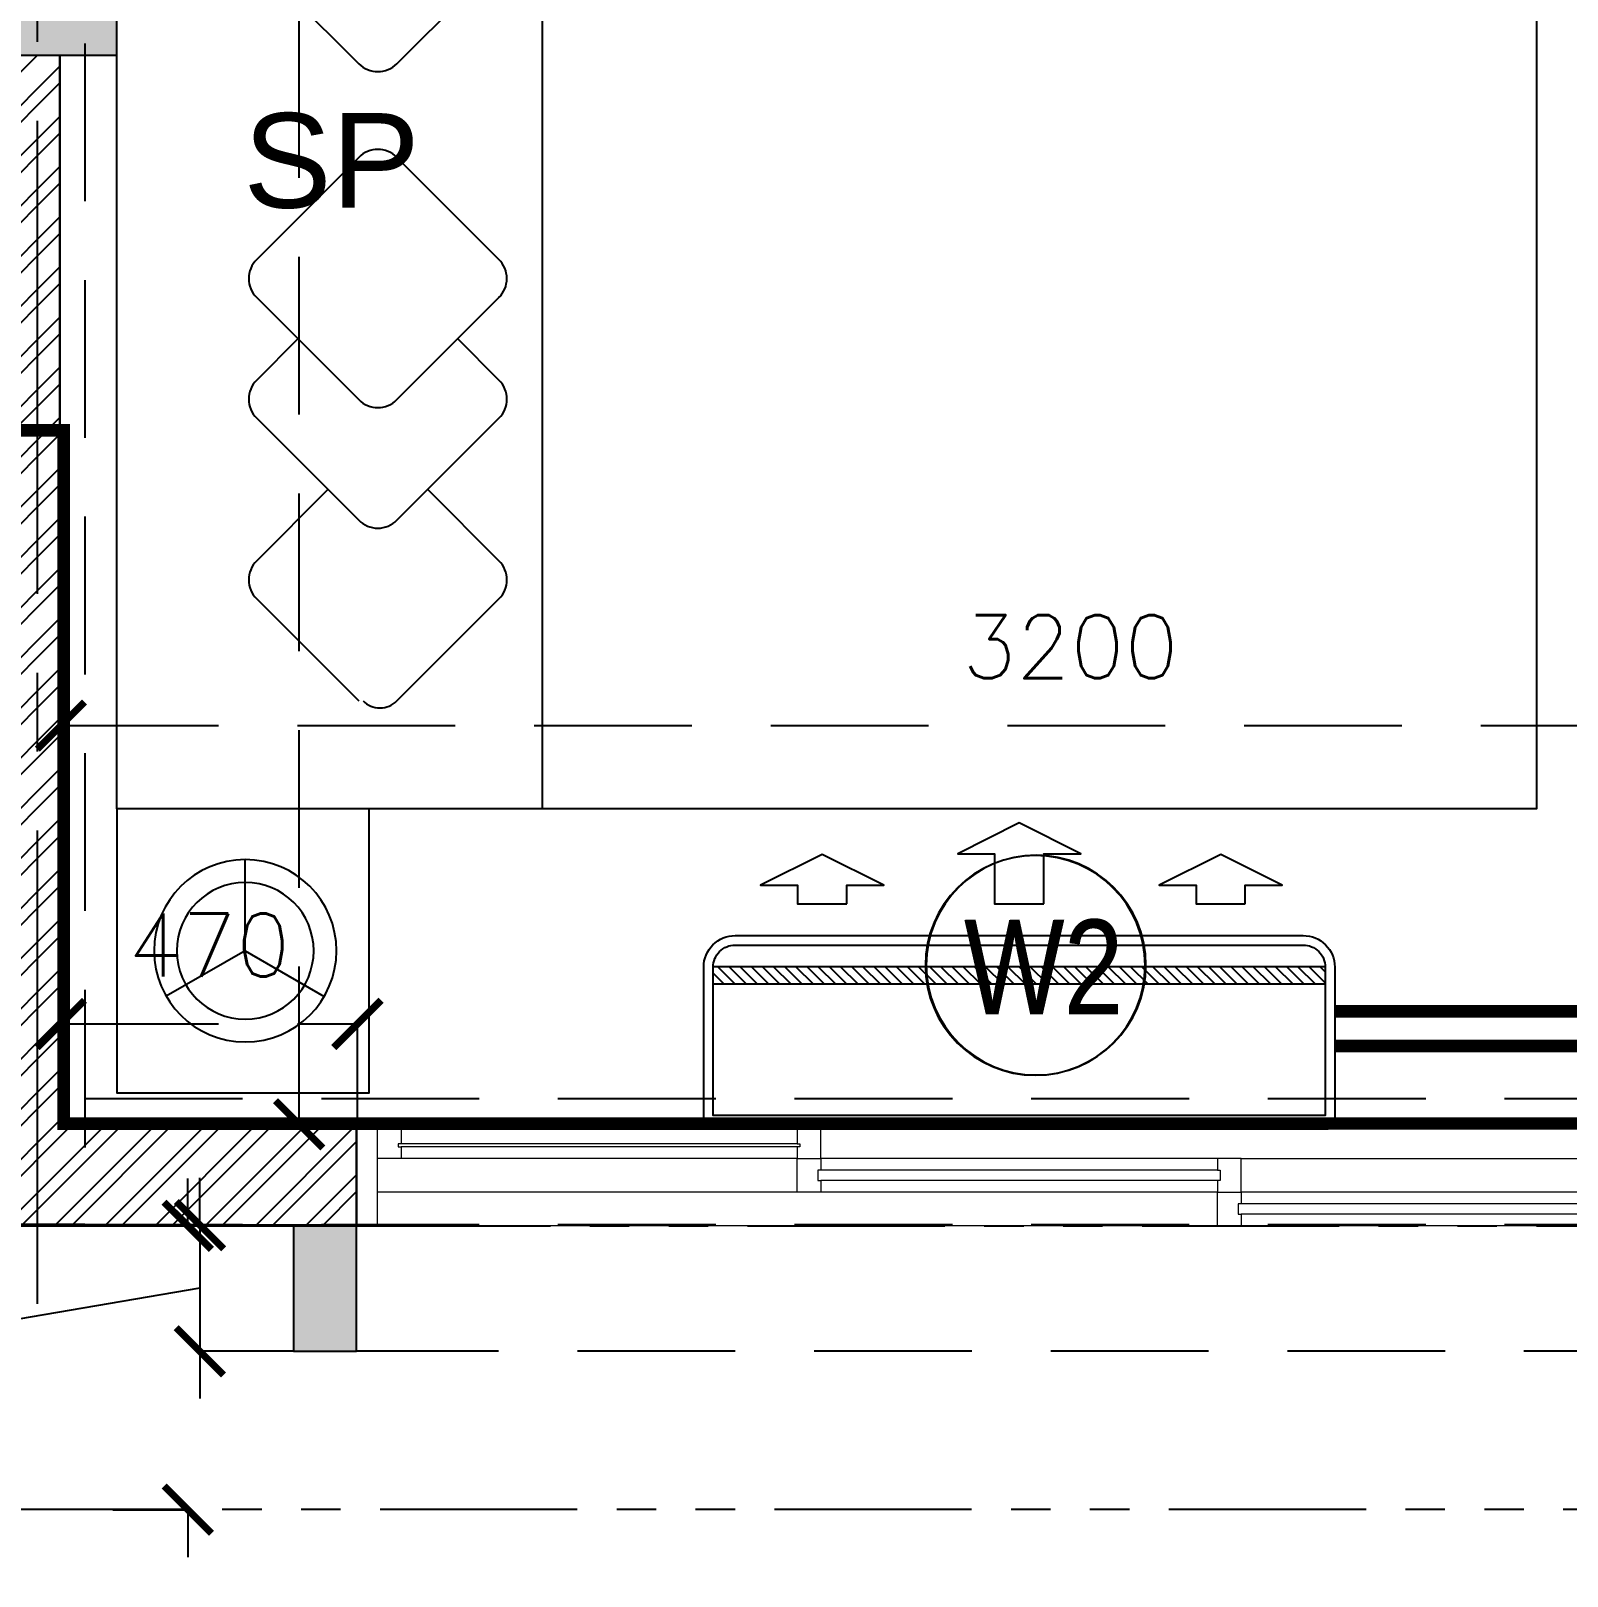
# Model space of a CAD drawing. Header units: millimetres. Extents: x 1135099 to 1230264, y -5736945 to -5695799.
# Drawn here: x 1199245 to 1201679, y -5729240 to -5726791 of the extents above; entities that cross this region are included whole.
import ezdxf
from ezdxf.enums import TextEntityAlignment as Align

# ---------------------------------------------------------------- set-up
doc = ezdxf.new("R2010")
doc.units = ezdxf.units.MM
doc.header["$LTSCALE"] = 1000
doc.header["$MEASUREMENT"] = 0
for name, pattern in [('$0$AUDIT_D_120904163729-0', [0]), ('$0$PHANTOM2', [1.25, 0.625, -0.125, 0.125, -0.125, 0.125, -0.125]), ('$2$AUDIT_D_120904163729-0', [0]), ('$5$HIDDEN', [0.375, 0.25, -0.125]), ('2BHK-A - FRONT$0$DASHED', [0.75, 0.5, -0.25]), ('2BHK-A - FRONT$0$PHANTOM2', [1.25, 0.625, -0.125, 0.125, -0.125, 0.125, -0.125]), ('2BHK-A - FRONT$1$AUDIT_D_120904163729-0', [0]), ('AUDIT_D_120904163729-0', [0]), ('T8(T9 IS SIMILAR) - DIMENSION & TEXTING$0$HIDDEN', [0.375, 0.25, -0.125]), ('T8(T9 IS SIMILAR) - DIMENSION & TEXTING$1$AUDIT_D_120904163729-0', [0]), ('T8(T9 IS SIMILAR) - TYPICAL FLOOR ELEVATION$1$AUDIT_D_120904163729-0', [0]), ('T8(T9 IS SIMILAR) - TYPICAL FLOOR ELEVATION$1$HIDDEN', [0.375, 0.25, -0.125]), ('T8(T9 IS SIMILAR)$0$$0$HIDDEN', [0.375, 0.25, -0.125]), ('T8_REFUGE COLUMNS$0$CENTER2', [1.125, 0.75, -0.125, 0.125, -0.125])]:
    doc.linetypes.add(name, pattern=pattern)
doc.layers.get('0').update_dxf_attribs({"linetype": 'AUDIT_D_120904163729-0'})
for name, color, linetype in [('$0$A-WALL-FEATURES', 6, '$0$AUDIT_D_120904163729-0'), ('$1$A-DIM', 1, '$2$AUDIT_D_120904163729-0'), ('2BHK-A - FRONT$0$2BHK-A - FRONT$0$a-furniture', 8, 'Continuous'), ('2BHK-A - FRONT$0$A-INDOOR UNIT', 30, 'Continuous'), ('2BHK-A - FRONT$0$a-window-no', 125, 'Continuous'), ('2BHK-A - FRONT$1$A-HATCH -160', 251, '2BHK-A - FRONT$1$AUDIT_D_120904163729-0'), ('T8(T9 IS SIMILAR) - DIMENSION & TEXTING$0$A-DIMENSIONS', 2, 'T8(T9 IS SIMILAR) - DIMENSION & TEXTING$0$HIDDEN'), ('T8(T9 IS SIMILAR) - DIMENSION & TEXTING$0$A-FIRE FIGHTING', 7, 'T8(T9 IS SIMILAR) - DIMENSION & TEXTING$1$AUDIT_D_120904163729-0'), ('T8(T9 IS SIMILAR) - DIMENSION & TEXTING$1$a-window-no', 125, 'Continuous'), ('T8(T9 IS SIMILAR) - TYPICAL FLOOR ELEVATION$1$A-DIM', 1, 'T8(T9 IS SIMILAR) - TYPICAL FLOOR ELEVATION$1$AUDIT_D_120904163729-0'), ('T8(T9 IS SIMILAR) - TYPICAL FLOOR ELEVATION$1$A-WALL HATCH', 252, 'T8(T9 IS SIMILAR) - TYPICAL FLOOR ELEVATION$1$AUDIT_D_120904163729-0'), ('T8(T9 IS SIMILAR) - TYPICAL FLOOR ELEVATION$1$A-WALL-FEATURES', 6, 'T8(T9 IS SIMILAR) - TYPICAL FLOOR ELEVATION$1$AUDIT_D_120904163729-0'), ('T8(T9 IS SIMILAR)$0$S-BEAM', 20, 'T8(T9 IS SIMILAR)$0$$0$HIDDEN'), ('T8_REFUGE COLUMNS$0$A-CENTERLINE', 193, 'T8_REFUGE COLUMNS$0$CENTER2'), ('T8_REFUGE COLUMNS$1$A-RCC COLS', 3, 'Continuous'), ('T8_TYPICAL COLUMNS$0$A-RCC COLS', 3, 'Continuous')]:
    doc.layers.add(name, color=color, linetype=linetype)
for name, color, linetype, lineweight in [('2BHK-A - FRONT$0$A-AC DRAIN PIPE', 94, 'Continuous', 18), ('2BHK-A - FRONT$0$A-AC PIPE', 151, 'Continuous', 20), ('2BHK-A - FRONT$1$A-WALL- 160', 6, 'Continuous', 30), ('2BHK-A - FRONT$1$Window', 4, 'Continuous', 20), ('T8(T9 IS SIMILAR) - DIMENSION & TEXTING$0$U-IPD-WS-TEXT', 7, 'Continuous', 0), ('T8(T9 IS SIMILAR)$0$D&W', 8, 'Continuous', 25)]:
    doc.layers.add(name, color=color, linetype=linetype, lineweight=lineweight)
doc.layers.add('A-RERA CARPET AREA', color=30, linetype='Continuous', plot=False)
doc.layers.add('T8_REFUGE COLUMNS$1$COL-HATCH', color=7, linetype='Continuous', lineweight=25, true_color=0xa3a3a3)
doc.styles.add('$6$Romans 1', font='romans.shx', dxfattribs={"height": 100})
doc.styles.add('2BHK-A - FRONT$0$LODHA STANDERD', font='sanss___.ttf')
doc.styles.add('T8(T9 IS SIMILAR) - DIMENSION & TEXTING$0$arial', font='sanss___.ttf')
doc.styles.add('T8(T9 IS SIMILAR) - DIMENSION & TEXTING$0$Romans 1', font='romans.shx', dxfattribs={"height": 100})
doc.styles.add('T8(T9 IS SIMILAR) - DIMENSION & TEXTING$1$LODHA STANDERD', font='sanss___.ttf')
doc.styles.add('T8(T9 IS SIMILAR) - TYPICAL FLOOR ELEVATION$1$Romans 1', font='romans.shx', dxfattribs={"height": 100})
doc.dimstyles.new('$2$ALPINE S', dxfattribs={"dimscale": 0, "dimtxt": 100, "dimasz": 75, "dimexe": 0, "dimexo": 0, "dimgap": 75, "dimtad": 1, "dimdec": 0, "dimzin": 0, "dimdsep": 46, "dimtxsty": '$6$Romans 1', "dimblk": '$6$_ArchTick', "dimcen": 0.09, "dimclrd": 256, "dimclre": 256, "dimclrt": 7, "dimadec": 0, "dimazin": 0, "dimtfac": 1, "dimtdec": 0, "dimtofl": 0, "dimtmove": 1, "dimatfit": 0, "dimldrblk": '$2$_Open90', "dimfxl": 1, "dimtolj": 1, "dimtzin": 0, "dimarcsym": 0})
doc.dimstyles.new('T8(T9 IS SIMILAR) - DIMENSION & TEXTING$0$ALPINE S', dxfattribs={"dimscale": 0, "dimtxt": 100, "dimasz": 75, "dimexe": 0, "dimexo": 0, "dimgap": 75, "dimtad": 1, "dimdec": 0, "dimzin": 0, "dimdsep": 46, "dimtxsty": 'T8(T9 IS SIMILAR) - DIMENSION & TEXTING$0$Romans 1', "dimblk": 'T8(T9 IS SIMILAR) - DIMENSION & TEXTING$0$_ArchTick', "dimcen": 0.09, "dimclrd": 256, "dimclre": 256, "dimclrt": 7, "dimadec": 0, "dimazin": 0, "dimtfac": 1, "dimtdec": 0, "dimtofl": 0, "dimtmove": 1, "dimatfit": 0, "dimldrblk": 'T8(T9 IS SIMILAR) - DIMENSION & TEXTING$0$_Open90', "dimfxl": 1, "dimtolj": 1, "dimtzin": 0, "dimarcsym": 0})
doc.dimstyles.new('T8(T9 IS SIMILAR) - TYPICAL FLOOR ELEVATION$1$ALPINE S', dxfattribs={"dimscale": 0, "dimtxt": 100, "dimasz": 75, "dimexe": 0, "dimexo": 0, "dimgap": 75, "dimtad": 1, "dimdec": 0, "dimzin": 0, "dimdsep": 46, "dimtxsty": 'T8(T9 IS SIMILAR) - TYPICAL FLOOR ELEVATION$1$Romans 1', "dimblk": 'T8(T9 IS SIMILAR) - TYPICAL FLOOR ELEVATION$1$_ArchTick', "dimcen": 0.09, "dimclrd": 256, "dimclre": 256, "dimclrt": 7, "dimadec": 0, "dimazin": 0, "dimtfac": 1, "dimtdec": 0, "dimtofl": 0, "dimtmove": 1, "dimatfit": 0, "dimldrblk": 'T8(T9 IS SIMILAR) - TYPICAL FLOOR ELEVATION$1$_Open90', "dimfxl": 1, "dimtolj": 1, "dimtzin": 0, "dimarcsym": 0})

# ---------------------------------------------------------------- blocks, each defined once
blk = doc.blocks.new('T8(T9 IS SIMILAR) - DIMENSION & TEXTING$1$WINDOW TAG')
at = {"layer": 'T8(T9 IS SIMILAR) - DIMENSION & TEXTING$1$a-window-no'}
blk.add_circle((0, 0), 174.1, dxfattribs=at)
at = {"layer": 'T8(T9 IS SIMILAR) - DIMENSION & TEXTING$1$a-window-no', "style": 'T8(T9 IS SIMILAR) - DIMENSION & TEXTING$1$LODHA STANDERD'}
blk.add_attdef('WINDOW', text='', height=150, dxfattribs=at).set_placement((11.3, 2.8), align=Align.MIDDLE_CENTER)
blk = doc.blocks.new('T8(T9 IS SIMILAR) - DIMENSION & TEXTING$0$_ArchTick')
at = {"color": 0, "linetype": 'ByBlock', "const_width": 0.15}
blk.add_lwpolyline([(-0.5, -0.5), (0.5, 0.5)], dxfattribs=at)
blk = doc.blocks.new('*D614')
at = {"layer": 'T8(T9 IS SIMILAR) - DIMENSION & TEXTING$0$A-DIMENSIONS', "linetype": 'T8(T9 IS SIMILAR) - DIMENSION & TEXTING$0$HIDDEN', "lineweight": -2, "transparency": 16777216}
for p, q in [((1199292.6, -5728524), (1199292.6, -5728364.8)), ((1199762.6, -5728524), (1199762.6, -5728364.8))]:
    blk.add_line(p, q, dxfattribs=at)
at = {"layer": 'T8(T9 IS SIMILAR) - DIMENSION & TEXTING$0$A-DIMENSIONS', "lineweight": -2, "transparency": 16777216}
blk.add_line((1199292.6, -5728364.8), (1199762.6, -5728364.8), dxfattribs=at)
at = {"layer": 'T8(T9 IS SIMILAR) - DIMENSION & TEXTING$0$A-DIMENSIONS', "linetype": 'ByBlock', "lineweight": -2, "transparency": 16777216, "xscale": 75, "yscale": 75, "zscale": 75, "rotation": 180}
blk.add_blockref('T8(T9 IS SIMILAR) - DIMENSION & TEXTING$0$_ArchTick', (1199292.6, -5728364.8), dxfattribs=at)
at = {"layer": 'T8(T9 IS SIMILAR) - DIMENSION & TEXTING$0$A-DIMENSIONS', "linetype": 'ByBlock', "lineweight": -2, "transparency": 16777216, "xscale": 75, "yscale": 75, "zscale": 75}
blk.add_blockref('T8(T9 IS SIMILAR) - DIMENSION & TEXTING$0$_ArchTick', (1199762.6, -5728364.8), dxfattribs=at)
at = {"layer": 'T8(T9 IS SIMILAR) - DIMENSION & TEXTING$0$A-DIMENSIONS', "color": 7, "linetype": 'ByBlock', "transparency": 16777216, "insert": (1199527.6, -5728239.8), "char_height": 100, "attachment_point": 5, "style": 'T8(T9 IS SIMILAR) - DIMENSION & TEXTING$0$Romans 1'}
blk.add_mtext('\\A1;470', dxfattribs=at)
blk = doc.blocks.new('T8(T9 IS SIMILAR) - DIMENSION & TEXTING$0$_Open90')
at = {"color": 0, "linetype": 'ByBlock', "lineweight": -2}
for p, q in [((-0.5, 0.5), (0, 0)), ((0, 0), (-1, 0)), ((0, 0), (-0.5, -0.5))]:
    blk.add_line(p, q, dxfattribs=at)
blk = doc.blocks.new('*D616')
at = {"layer": 'T8(T9 IS SIMILAR) - DIMENSION & TEXTING$0$A-DIMENSIONS', "linetype": 'T8(T9 IS SIMILAR) - DIMENSION & TEXTING$0$HIDDEN', "lineweight": -2, "transparency": 16777216}
for p, q in [((1199527.6, -5724574), (1199670.4, -5724574)), ((1199527.6, -5728524), (1199670.4, -5728524))]:
    blk.add_line(p, q, dxfattribs=at)
at = {"layer": 'T8(T9 IS SIMILAR) - DIMENSION & TEXTING$0$A-DIMENSIONS', "lineweight": -2, "transparency": 16777216}
blk.add_line((1199670.4, -5728524), (1199670.4, -5724574), dxfattribs=at)
at = {"layer": 'T8(T9 IS SIMILAR) - DIMENSION & TEXTING$0$A-DIMENSIONS', "linetype": 'ByBlock', "lineweight": -2, "transparency": 16777216, "xscale": 75, "yscale": 75, "zscale": 75}
for p, rotation in [((1199670.4, -5724574), 90), ((1199670.4, -5728524), 270)]:
    blk.add_blockref('T8(T9 IS SIMILAR) - DIMENSION & TEXTING$0$_ArchTick', p, dxfattribs=dict(at, rotation=rotation))
at = {"layer": 'T8(T9 IS SIMILAR) - DIMENSION & TEXTING$0$A-DIMENSIONS', "color": 7, "linetype": 'ByBlock', "transparency": 16777216, "insert": (1199545.4, -5726549), "char_height": 100, "attachment_point": 5, "rotation": 90, "style": 'T8(T9 IS SIMILAR) - DIMENSION & TEXTING$0$Romans 1'}
blk.add_mtext('\\A1;3950', dxfattribs=at)
blk = doc.blocks.new('*D617')
at = {"layer": 'T8(T9 IS SIMILAR) - DIMENSION & TEXTING$0$A-DIMENSIONS', "linetype": 'T8(T9 IS SIMILAR) - DIMENSION & TEXTING$0$HIDDEN', "lineweight": -2, "transparency": 16777216}
for p, q in [((1199292.6, -5727664.5), (1199292.6, -5727891.9)), ((1202492.3, -5727664.5), (1202492.3, -5727891.9))]:
    blk.add_line(p, q, dxfattribs=at)
at = {"layer": 'T8(T9 IS SIMILAR) - DIMENSION & TEXTING$0$A-DIMENSIONS', "lineweight": -2, "transparency": 16777216}
blk.add_line((1199292.6, -5727891.9), (1202492.3, -5727891.9), dxfattribs=at)
at = {"layer": 'T8(T9 IS SIMILAR) - DIMENSION & TEXTING$0$A-DIMENSIONS', "linetype": 'ByBlock', "lineweight": -2, "transparency": 16777216, "xscale": 75, "yscale": 75, "zscale": 75, "rotation": 180}
blk.add_blockref('T8(T9 IS SIMILAR) - DIMENSION & TEXTING$0$_ArchTick', (1199292.6, -5727891.9), dxfattribs=at)
at = {"layer": 'T8(T9 IS SIMILAR) - DIMENSION & TEXTING$0$A-DIMENSIONS', "linetype": 'ByBlock', "lineweight": -2, "transparency": 16777216, "xscale": 75, "yscale": 75, "zscale": 75}
blk.add_blockref('T8(T9 IS SIMILAR) - DIMENSION & TEXTING$0$_ArchTick', (1202492.3, -5727891.9), dxfattribs=at)
at = {"layer": 'T8(T9 IS SIMILAR) - DIMENSION & TEXTING$0$A-DIMENSIONS', "color": 7, "linetype": 'ByBlock', "transparency": 16777216, "insert": (1200892.4, -5727766.9), "char_height": 100, "attachment_point": 5, "style": 'T8(T9 IS SIMILAR) - DIMENSION & TEXTING$0$Romans 1'}
blk.add_mtext('\\A1;3200', dxfattribs=at)
blk = doc.blocks.new('T8(T9 IS SIMILAR) - DIMENSION & TEXTING$0$A$C7A147FD6')
at = {"layer": 'T8(T9 IS SIMILAR) - DIMENSION & TEXTING$0$U-IPD-WS-TEXT', "insert": (-7870.4, -11547.2, -1.3), "char_height": 150, "attachment_point": 1, "rotation": 359.9999, "style": 'T8(T9 IS SIMILAR) - DIMENSION & TEXTING$0$arial'}
blk.add_mtext_dynamic_manual_height_columns('SP', width=0.382, gutter_width=0.75, heights=[0], dxfattribs=at)
blk = doc.blocks.new('T8_REFUGE COLUMNS')
at = {"layer": 'T8_REFUGE COLUMNS$1$COL-HATCH', "linetype": 'ByBlock'}
h = blk.add_hatch(color=256, dxfattribs=at)
h.dxf.hatch_style = 1
h.paths.add_polyline_path([(1199382.1, -5726829.9), (1199132.1, -5726829.9), (1199132.1, -5724474.9), (1199382.1, -5724474.9)])
at = {"layer": 'T8_REFUGE COLUMNS$0$A-CENTERLINE'}
blk.add_line((1199257.1, -5728808.5), (1199257.1, -5698299.6), dxfattribs=at)
at = {"layer": 'T8_REFUGE COLUMNS$1$A-RCC COLS', "linetype": 'ByBlock'}
blk.add_lwpolyline([(1199382.1, -5726829.9), (1199132.1, -5726829.9), (1199132.1, -5724474.9), (1199382.1, -5724474.9)], close=True, dxfattribs=at)
blk = doc.blocks.new('T8_TYPICAL COLUMNS')
at = {"layer": 'T8_TYPICAL COLUMNS$0$A-RCC COLS', "linetype": 'ByBlock'}
blk.add_blockref('T8_REFUGE COLUMNS', (0, 0), dxfattribs=at)
blk = doc.blocks.new('2BHK-A - FRONT$0$2100')
at = {"layer": '2BHK-A - FRONT$1$Window', "color": 1, "lineweight": 13}
for p, q in [((1150876.5, -5693344.1), (1148842.5, -5693344.1)), ((1149507.5, -5693344.1), (1148880, -5693344.1)), ((1149507.5, -5693397.4), (1148880, -5693397.4)), ((1150173.7, -5693397.4), (1149545, -5693397.4)), ((1150211.2, -5693397.4), (1150876.5, -5693397.4)), ((1149507.5, -5693450.8), (1148842.5, -5693450.8)), ((1150173.7, -5693450.8), (1149545, -5693450.8)), ((1150839, -5693450.8), (1150211.2, -5693450.8)), ((1150173.7, -5693504.1), (1148842.5, -5693504.1)), ((1150839, -5693504.1), (1150211.2, -5693504.1))]:
    blk.add_line(p, q, dxfattribs=at)
at = {"layer": '2BHK-A - FRONT$1$Window', "color": 5, "lineweight": 13}
for p, q in [((1149507.5, -5693374.4), (1148880, -5693374.4)), ((1149507.5, -5693378.9), (1148880, -5693378.9)), ((1150173.7, -5693416), (1149545, -5693416)), ((1150173.7, -5693432.2), (1149545, -5693432.2)), ((1150839, -5693469.3), (1150211.2, -5693469.3)), ((1150839, -5693485.5), (1150211.2, -5693485.5))]:
    blk.add_line(p, q, dxfattribs=at)
at = {"layer": '2BHK-A - FRONT$1$Window', "color": 4, "lineweight": 13}
for points in [[(1148842.5, -5693344.1), (1148809.5, -5693344.1), (1148809.5, -5693504.1), (1148842.5, -5693504.1)], [(1148880, -5693378.9), (1148880, -5693397.4), (1148842.5, -5693397.4), (1148842.5, -5693344.1), (1148880, -5693344.1), (1148880, -5693374.4), (1148875.5, -5693374.4), (1148875.5, -5693378.9)], [(1149507.5, -5693378.9), (1149507.5, -5693397.4), (1149545, -5693397.4), (1149545, -5693344.1), (1149507.5, -5693344.1), (1149507.5, -5693374.4), (1149512, -5693374.4), (1149512, -5693378.9)], [(1150909.5, -5693344.1), (1150876.5, -5693344.1), (1150876.5, -5693504.1), (1150909.5, -5693504.1)], [(1149545, -5693432.2), (1149545, -5693450.8), (1149507.5, -5693450.8), (1149507.5, -5693397.4), (1149545, -5693397.4), (1149545, -5693416), (1149540.5, -5693416), (1149540.5, -5693432.2)], [(1150173.7, -5693432.2), (1150173.7, -5693450.8), (1150211.2, -5693450.8), (1150211.2, -5693397.4), (1150173.7, -5693397.4), (1150173.7, -5693416), (1150178.2, -5693416), (1150178.2, -5693432.2)], [(1150211.2, -5693485.5), (1150211.2, -5693504.1), (1150173.7, -5693504.1), (1150173.7, -5693450.8), (1150211.2, -5693450.8), (1150211.2, -5693469.3), (1150206.7, -5693469.3), (1150206.7, -5693485.5)], [(1150839, -5693485.5), (1150839, -5693504.1), (1150876.5, -5693504.1), (1150876.5, -5693450.8), (1150839, -5693450.8), (1150839, -5693469.3), (1150843.5, -5693469.3), (1150843.5, -5693485.5)]]:
    blk.add_lwpolyline(points, close=True, dxfattribs=at)
blk = doc.blocks.new('2BHK-A - FRONT$0$WINDOW TAG')
at = {"layer": '2BHK-A - FRONT$0$a-window-no'}
blk.add_circle((0, 0), 174.1, dxfattribs=at)
at = {"layer": '2BHK-A - FRONT$0$a-window-no', "style": '2BHK-A - FRONT$0$LODHA STANDERD'}
blk.add_attdef('WINDOW', text='', height=150, dxfattribs=at).set_placement((11.3, 2.8), align=Align.MIDDLE_CENTER)
blk = doc.blocks.new('2BHK-A - FRONT$0$1.5tr')
at = {"layer": '2BHK-A - FRONT$0$A-INDOOR UNIT'}
h = blk.add_hatch(dxfattribs=at)
h.set_pattern_fill('ANSI31', color=3, scale=100, style=0)
h.paths.add_polyline_path([(222.8, 485), (251, 485), (251, -485), (222.8, -485)])
for points in [[(300, 450), (300, -450, -0.414214), (250, -500), (0, -500), (0, 500), (250, 500, -0.414214)], [(285, 450), (285, -450, -0.414214), (250, -485), (15, -485), (15, 485), (250, 485, -0.414214)]]:
    blk.add_lwpolyline(points, format="xyb", close=True, dxfattribs=at)
at = {"layer": '2BHK-A - FRONT$0$A-INDOOR UNIT', "color": 3}
blk.add_lwpolyline([(222.8, 485), (251, 485), (251, -485), (222.8, -485)], close=True, dxfattribs=at)
at = {"layer": '2BHK-A - FRONT$0$A-INDOOR UNIT', "color": 0, "ltscale": 300}
for points in [[(350.5, 273.3), (379.7, 273.3), (379.7, 214.8), (428.5, 312.3), (379.7, 409.8), (379.7, 351.3), (350.5, 351.3)], [(350.5, -39), (429.7, -39), (429.7, -97.5), (478.5, 0), (429.7, 97.5), (429.7, 39), (350.5, 39)], [(350.5, -358.3), (379.7, -358.3), (379.7, -416.8), (428.5, -319.3), (379.7, -221.8), (379.7, -280.3), (350.5, -280.3)]]:
    blk.add_lwpolyline(points, close=True, dxfattribs=at)
blk = doc.blocks.new('2BHK-A - FRONT$0$2BHK-A - FRONT$0$a bed')
at = {"color": 0, "linetype": 'ByBlock', "extrusion": (1.06338e-09, -0.000260045, 1)}
for q in [(78.6, 2497.2), (328.9, 2497.3), (203.8, 2280.5)]:
    blk.add_line((203.8, 2425), q, dxfattribs=at)
at = {"color": 0, "linetype": 'ByBlock'}
for p, q in [((675, 2200, 0), (675, 737.5, 0)), ((221.8, 1867.4, 0), (383.5, 2029, 0)), ((444.1, 2029, 0), (605.8, 1867.4, 0)), ((334.7, 1693.9, 0), (221.8, 1806.8, 0)), ((605.8, 1806.8, 0), (492.9, 1693.9, 0)), ((221.8, 1581, 0), (383.5, 1742.6, 0)), ((444.1, 1742.6, 0), (605.8, 1581, 0)), ((221.8, 1389.8, 0), (383.5, 1551.4, 0)), ((444.1, 1551.4, 0), (605.8, 1389.8, 0)), ((287.1, 1455.1, 0), (221.8, 1520.4, 0)), ((605.8, 1520.4, 0), (540.5, 1455.1, 0)), ((383.5, 1167.5, 0), (221.8, 1329.2, 0)), ((605.8, 1329.2, 0), (444.1, 1167.5, 0)), ((221.8, 857.3, 0), (383.5, 1019, 0)), ((444.1, 1019, 0), (605.8, 857.3, 0))]:
    blk.add_line(p, q, dxfattribs=at)
blk.add_lwpolyline([(0, 2200), (0, 2650), (400, 2650), (400, 2200)], close=True, dxfattribs=at)
blk.add_lwpolyline([(0, 400), (2250, 400), (2250, 2200), (0, 2200), (0, 400)], dxfattribs=at)
at = {"color": 0, "linetype": 'ByBlock', "extrusion": (1.06338e-09, -0.000260045, 1)}
for radius in [144.5, 108.4]:
    blk.add_circle((203.8, 2425, -0.6), radius, dxfattribs=at)
at = {"color": 0, "linetype": 'ByBlock', "extrusion": (7.42612e-06, -2.34658e-07, -1)}
for centre, major_axis, start_param, end_param in [((417.2, 2002.1, 0), (-26.9, 26.9, 0), 6.283185, 7.853982), ((252.2, 1837.1, 0.7), (-30.3, 30.3, 0), 4.712389, 6.283185), ((575.4, 1837.1, 0.7), (30.3, 30.3, 0), 0, 1.570796), ((413.8, 1712.3, 0.7), (-30.3, 30.3, 0), 6.283185, 7.853982), ((252.2, 1550.7, 0.7), (30.3, 30.3, 0), 3.141593, 4.712389), ((575.4, 1550.7, 0.7), (30.3, 30.3, 0), 0, 1.570796), ((413.8, 1521.1, 0.7), (30.3, 30.3, 0), 4.712389, 6.283185), ((252.2, 1359.5, 0.7), (-30.3, 30.3, 0), 4.712389, 6.283185), ((575.4, 1359.5, 0.7), (-30.3, 30.3, 0), 1.570796, 3.141593), ((413.8, 1197.8, 0.7), (-30.3, 30.3, 0), 3.141593, 4.712389), ((413.8, 988.7, 0.7), (30.3, 30.3, 0), 4.712389, 6.283185)]:
    blk.add_ellipse(centre, major_axis=major_axis, ratio=1, start_param=start_param, end_param=end_param, dxfattribs=at)
blk = doc.blocks.new('2BHK-A - FRONT')
at = {"layer": '2BHK-A - FRONT$1$A-HATCH -160', "linetype": 'ByBlock'}
h = blk.add_hatch(dxfattribs=at)
h.set_pattern_fill('ANSI32', color=256, scale=150)
h.set_pattern_definition([(45, (0, -0.55), (-39.77475644, 39.77475644), []), (45, (26.517, -0.55), (-39.77475644, 39.77475644), [])])
h.paths.add_polyline_path([(1145269.9, -5728524.2), (1145269.9, -5728684.2), (1144639.8, -5728684.2), (1144639.8, -5726829.5), (1144799.8, -5726829.5), (1144799.8, -5728524.2)])
h.paths.add_polyline_path([(1148934.5, -5727449.8), (1148934.5, -5727609.8), (1147999.5, -5727609.8), (1147999.5, -5727009.5), (1148159.5, -5727009.5), (1148159.5, -5727449.8)])
h.paths.add_polyline_path([(1147999.5, -5728684.2), (1147999.5, -5728524.2), (1147369.9, -5728524.2), (1147369.9, -5728684.2)])
edge = h.paths.add_edge_path()
edge.add_line((1151334.5, -5727449.8), (1151779.5, -5727449.8))
edge.add_line((1151779.5, -5727449.8), (1151779.5, -5727609.8))
edge.add_line((1151704.5, -5727609.8), (1151334.5, -5727609.8))
edge.add_line((1151334.5, -5727609.8), (1151334.5, -5727449.8))
h.paths.add_polyline_path([(1146264.5, -5719573.8), (1146424.5, -5719573.8), (1146424.5, -5719224.6), (1146264.5, -5719224.6)])
h.paths.add_polyline_path([(1145549.4, -5721834.4), (1145788.9, -5721834.4), (1145790, -5721674.6), (1145549.4, -5721674.6)])
h.paths.add_polyline_path([(1145949.5, -5721924.2), (1145949.5, -5722524.6), (1145789.5, -5722524.6), (1145789.5, -5721924.2)])
h.paths.add_polyline_path([(1144599.5, -5721924.6), (1144759.5, -5721924.6), (1144762, -5722524.6), (1144602, -5722524.6)])
h.paths.add_polyline_path([(1144599.5, -5723474.6), (1144599.5, -5723174.6), (1144759.5, -5723174.6), (1144759.5, -5723314.6), (1145789.5, -5723314.6), (1145789.5, -5723174.6), (1145949.5, -5723174.6), (1145949.5, -5723474.2)])
at = {"layer": '2BHK-A - FRONT$0$A-AC DRAIN PIPE', "linetype": '2BHK-A - FRONT$0$PHANTOM2', "ltscale": 0.1, "const_width": 20}
blk.add_lwpolyline([(1146819.9, -5728399.6), (1148240.6, -5728399.6), (1148240.6, -5727673.4), (1148367.4, -5727673.4), (1148367.4, -5727682.9)], dxfattribs=at)
at = {"layer": '2BHK-A - FRONT$0$A-AC PIPE', "linetype": '2BHK-A - FRONT$0$DASHED', "ltscale": 0.1, "const_width": 20}
blk.add_lwpolyline([(1146819.9, -5728344.7), (1148213.9, -5728344.7)], dxfattribs=at)
at = {"layer": '2BHK-A - FRONT$1$A-WALL- 160', "linetype": 'ByBlock'}
for p, q in [((1144799.5, -5728524.6), (1144799.5, -5726829.5)), ((1144799.5, -5728524.6), (1145269.9, -5728524.6)), ((1145269.9, -5728524.6), (1145269.9, -5728684.6)), ((1144639.5, -5728684.6), (1145269.9, -5728684.6))]:
    blk.add_line(p, q, dxfattribs=at)
at = {"layer": '2BHK-A - FRONT$0$2BHK-A - FRONT$0$a-furniture', "extrusion": (-4.84058e-05, 0.000523293, -1), "zscale": -1, "rotation": 179.9999999999999}
blk.add_blockref('2BHK-A - FRONT$0$2BHK-A - FRONT$0$a bed', (-1144889.7, -5725822.9, -3052.9), dxfattribs=at)
at = {"layer": '2BHK-A - FRONT$0$A-INDOOR UNIT', "rotation": 90}
blk.add_blockref('2BHK-A - FRONT$0$1.5tr', (1146319.9, -5728524.6), dxfattribs=at)
at = {"layer": '2BHK-A - FRONT$0$a-window-no'}
ref = blk.add_blockref('2BHK-A - FRONT$0$WINDOW TAG', (1146345.3, -5728271.9), dxfattribs=dict(at, xscale=-1, rotation=180))
ref.add_attrib('WINDOW', 'W2', dxfattribs={"height": 150, "style": '2BHK-A - FRONT$0$LODHA STANDERD', "width": 0.8}).set_placement((1146358, -5728274.7), align=Align.MIDDLE_CENTER)
at = {"layer": '2BHK-A - FRONT$1$A-WALL- 160', "linetype": 'ByBlock'}
blk.add_blockref('2BHK-A - FRONT$0$2100', (-3539.6, -35180.5), dxfattribs=at)
blk = doc.blocks.new('T8(T9 IS SIMILAR) - TYPICAL FLOOR ELEVATION$1$_ArchTick')
at = {"color": 0, "linetype": 'ByBlock', "const_width": 0.15}
blk.add_lwpolyline([(-0.5, -0.5), (0.5, 0.5)], dxfattribs=at)
blk = doc.blocks.new('*D825')
at = {"layer": 'T8(T9 IS SIMILAR) - TYPICAL FLOOR ELEVATION$1$A-DIM', "lineweight": -2, "transparency": 16777216}
for p, q in [((1199514.3, -5728684), (1199514.3, -5728609)), ((1199514.3, -5728684), (1199514.3, -5728884)), ((1199514.3, -5728784), (1199226.8, -5728833.1)), ((1199226.8, -5728833.1), (1199226.8, -5729240.3)), ((1199514.3, -5728884), (1199514.3, -5728959))]:
    blk.add_line(p, q, dxfattribs=at)
at = {"layer": 'T8(T9 IS SIMILAR) - TYPICAL FLOOR ELEVATION$1$A-DIM', "linetype": 'T8(T9 IS SIMILAR) - TYPICAL FLOOR ELEVATION$1$HIDDEN', "lineweight": -2, "transparency": 16777216}
for p, q in [((1199662.5, -5728684), (1199514.3, -5728684)), ((1199662.5, -5728884), (1199514.3, -5728884))]:
    blk.add_line(p, q, dxfattribs=at)
at = {"layer": 'T8(T9 IS SIMILAR) - TYPICAL FLOOR ELEVATION$1$A-DIM', "linetype": 'ByBlock', "lineweight": -2, "transparency": 16777216, "xscale": 75, "yscale": 75, "zscale": 75}
for p, rotation in [((1199514.3, -5728684), 270), ((1199514.3, -5728884), 90)]:
    blk.add_blockref('T8(T9 IS SIMILAR) - TYPICAL FLOOR ELEVATION$1$_ArchTick', p, dxfattribs=dict(at, rotation=rotation))
at = {"layer": 'T8(T9 IS SIMILAR) - TYPICAL FLOOR ELEVATION$1$A-DIM', "color": 7, "linetype": 'ByBlock', "transparency": 16777216, "insert": (1199101.8, -5729036.7), "char_height": 100, "attachment_point": 5, "rotation": 90, "style": 'T8(T9 IS SIMILAR) - TYPICAL FLOOR ELEVATION$1$Romans 1', "bg_fill": 3, "box_fill_scale": 1.25, "bg_fill_color": 256, "bg_fill_true_color": 13158600, "bg_fill_transparency": 0}
blk.add_mtext('\\A1;200', dxfattribs=at)
blk = doc.blocks.new('T8(T9 IS SIMILAR) - TYPICAL FLOOR ELEVATION$1$_Open90')
at = {"color": 0, "linetype": 'ByBlock', "lineweight": -2}
for p, q in [((-0.5, 0.5), (0, 0)), ((0, 0), (-1, 0)), ((0, 0), (-0.5, -0.5))]:
    blk.add_line(p, q, dxfattribs=at)
blk = doc.blocks.new('$6$_ArchTick')
at = {"color": 0, "linetype": 'ByBlock', "const_width": 0.15}
blk.add_lwpolyline([(-0.5, -0.5), (0.5, 0.5)], dxfattribs=at)
blk = doc.blocks.new('*D150')
at = {"layer": '$1$A-DIM', "lineweight": -2, "transparency": 16777216}
for p, q in [((14663, -9885.1), (14663, -9810.1)), ((14663, -10335.1), (14663, -10410.1))]:
    blk.add_line(p, q, dxfattribs=at)
at = {"layer": '$1$A-DIM', "linetype": '$5$HIDDEN', "lineweight": -2, "transparency": 16777216}
for p, q in [((14544.3, -9885.1), (14663, -9885.1)), ((14544.3, -10335.1), (14663, -10335.1))]:
    blk.add_line(p, q, dxfattribs=at)
at = {"layer": '$1$A-DIM', "linetype": 'ByBlock', "lineweight": -2, "transparency": 16777216, "xscale": 75, "yscale": 75, "zscale": 75}
for p, rotation in [((14663, -9885.1), 270), ((14663, -10335.1), 90)]:
    blk.add_blockref('$6$_ArchTick', p, dxfattribs=dict(at, rotation=rotation))
at = {"layer": '$1$A-DIM', "color": 7, "linetype": 'ByBlock', "transparency": 16777216, "insert": (14675.5, -11509.8), "char_height": 100, "attachment_point": 5, "rotation": 90, "style": '$6$Romans 1'}
blk.add_mtext('\\A1;450 PROJ. F1 AT PARAPET ', dxfattribs=at)
blk = doc.blocks.new('$2$_Open90')
at = {"color": 0, "linetype": 'ByBlock', "lineweight": -2}
for p, q in [((-0.5, 0.5), (0, 0)), ((0, 0), (-1, 0)), ((0, 0), (-0.5, -0.5))]:
    blk.add_line(p, q, dxfattribs=at)
blk = doc.blocks.new('T8(T9 IS SIMILAR) - DIMENSION & TEXTING')
at = {"layer": 'T8(T9 IS SIMILAR) - DIMENSION & TEXTING$0$A-FIRE FIGHTING', "linetype": 'ByBlock'}
blk.add_blockref('T8(T9 IS SIMILAR) - DIMENSION & TEXTING$0$A$C7A147FD6', (1207452.3, -5715374), dxfattribs=at)
at = {"layer": 'T8(T9 IS SIMILAR) - DIMENSION & TEXTING$1$a-window-no'}
ref = blk.add_blockref('T8(T9 IS SIMILAR) - DIMENSION & TEXTING$1$WINDOW TAG', (1200838.1, -5728271.7), dxfattribs=dict(at, xscale=-1, rotation=180))
ref.add_attrib('WINDOW', 'W2', dxfattribs={"height": 150, "style": 'T8(T9 IS SIMILAR) - DIMENSION & TEXTING$1$LODHA STANDERD', "width": 0.8}).set_placement((1200850.8, -5728274.5), align=Align.MIDDLE_CENTER)
at = {"layer": 'T8(T9 IS SIMILAR) - DIMENSION & TEXTING$0$A-DIMENSIONS', "linetype": 'ByBlock'}
dim = blk.add_linear_dim(base=(1199670.4, -5724574), p1=(1199527.6, -5728524), p2=(1199527.6, -5724574), angle=90, dimstyle='T8(T9 IS SIMILAR) - DIMENSION & TEXTING$0$ALPINE S', override={"dimscale": 1, "dimfxl": 5, "dimarcsym": 1}, dxfattribs=at)
dim.commit()
dim.dimension.update_dxf_attribs({"geometry": '*D616', "text_midpoint": (1199545.4, -5726549)})
for base, p1, p2, picture, middle in [((1202492.3, -5727891.9), (1199292.6, -5727664.5), (1202492.3, -5727664.5), '*D617', (1200892.4, -5727766.9)), ((1199762.6, -5728364.8), (1199292.6, -5728524), (1199762.6, -5728524), '*D614', (1199527.6, -5728239.8))]:
    dim = blk.add_linear_dim(base=base, p1=p1, p2=p2, dimstyle='T8(T9 IS SIMILAR) - DIMENSION & TEXTING$0$ALPINE S', override={"dimscale": 1, "dimfxl": 5, "dimarcsym": 1}, dxfattribs=at)
    dim.commit()
    dim.dimension.update_dxf_attribs({"geometry": picture, "text_midpoint": middle})
blk = doc.blocks.new('T8(T9 IS SIMILAR) - TYPICAL FLOOR ELEVATION')
at = {"layer": 'T8(T9 IS SIMILAR) - TYPICAL FLOOR ELEVATION$1$A-WALL HATCH', "linetype": 'ByBlock'}
h = blk.add_hatch(dxfattribs=at)
h.set_pattern_fill('ZIGZAG', color=256, scale=250)
h.set_pattern_definition([(0, (0, 0), (31.25, 31.25), [31.25, -31.25]), (90, (31.25, 0), (-31.25, 31.25), [31.25, -31.25])])
h.paths.add_polyline_path([(1186332.7, -5719983.5), (1186332.7, -5719683.5), (1186432.7, -5719683.5), (1186432.7, -5719883.5), (1186982.7, -5719883.5), (1186982.7, -5719523.5), (1187082.7, -5719523.5), (1187082.7, -5719983.5)])
h.paths.add_polyline_path([(1190232.7, -5719983.5), (1190232.7, -5719683.5), (1190132.7, -5719683.5), (1190132.7, -5719883.5), (1189582.7, -5719883.5), (1189582.7, -5719523.5), (1189482.7, -5719523.5), (1189482.7, -5719983.5)])
h.paths.add_polyline_path([(1190857.7, -5717933.5), (1190857.7, -5717733.5), (1190757.7, -5717733.5), (1190757.7, -5717933.5)])
h.paths.add_polyline_path([(1193357.7, -5717733.5), (1193357.7, -5717933.5), (1193257.7, -5717933.5), (1193257.7, -5717733.5)])
h.paths.add_polyline_path([(1196632.8, -5709938.8), (1196632.8, -5709738.8), (1196532.8, -5709738.8), (1196532.8, -5709938.8)])
h.paths.add_polyline_path([(1194132, -5709738.8), (1194132, -5709938.8), (1194032, -5709938.8), (1194032, -5709738.8)])
h.paths.add_polyline_path([(1195742.7, -5701889.7), (1196212.8, -5701889.7), (1196212.8, -5702349.7), (1196112.8, -5702349.7), (1196112.8, -5701989.7), (1195742.7, -5701989.7)])
h.paths.add_polyline_path([(1198312.8, -5702349.7), (1198312.8, -5701889.7), (1199132.6, -5701889.7), (1199132.6, -5701989.7), (1198412.8, -5701989.7), (1198412.8, -5702349.7)])
h.paths.add_polyline_path([(1199662.5, -5701090.3), (1199662.5, -5700890.3), (1199762.5, -5700890.3), (1199762.5, -5701090.3)])
h.paths.add_polyline_path([(1201862.6, -5700890.3), (1201862.6, -5701090.3), (1201962.6, -5701090.3), (1201962.6, -5700890.3)])
h.paths.add_polyline_path([(1210681.9, -5700890.3), (1210681.9, -5701090.3), (1210581.9, -5701090.3), (1210581.9, -5700890.3)])
h.paths.add_polyline_path([(1212882, -5701090.3), (1212882, -5700890.3), (1212782, -5700890.3), (1212782, -5701090.3)])
h.paths.add_polyline_path([(1214231.8, -5702349.7), (1214231.8, -5701889.7), (1213412.3, -5701889.7), (1213412.3, -5701989.7), (1214131.8, -5701989.7), (1214131.8, -5702349.7)])
h.paths.add_polyline_path([(1216801.9, -5701889.7), (1216331.8, -5701889.7), (1216331.8, -5702349.7), (1216431.8, -5702349.7), (1216431.8, -5701989.7), (1216801.9, -5701989.7)])
h.paths.add_polyline_path([(1215911.7, -5709938.8), (1215911.7, -5709738.8), (1216011.7, -5709738.8), (1216011.7, -5709938.8)])
h.paths.add_polyline_path([(1218412.5, -5709738.8), (1218412.5, -5709938.8), (1218512.5, -5709938.8), (1218512.5, -5709738.8)])
h.paths.add_polyline_path([(1221686.9, -5717933.5), (1221686.9, -5717733.5), (1221786.9, -5717733.5), (1221786.9, -5717933.5)])
h.paths.add_polyline_path([(1219186.9, -5717733.5), (1219186.9, -5717933.5), (1219286.9, -5717933.5), (1219286.9, -5717733.5)])
h.paths.add_polyline_path([(1222311.8, -5719983.5), (1222311.8, -5719683.5), (1222411.8, -5719683.5), (1222411.8, -5719883.5), (1222961.8, -5719883.5), (1222961.8, -5719523.5), (1223061.8, -5719523.5), (1223061.8, -5719983.5)])
h.paths.add_polyline_path([(1226211.8, -5719983.5), (1226211.8, -5719683.5), (1226111.8, -5719683.5), (1226111.8, -5719883.5), (1225561.8, -5719883.5), (1225561.8, -5719523.5), (1225461.8, -5719523.5), (1225461.8, -5719983.5)])
h.paths.add_polyline_path([(1217001.9, -5727584.6), (1216901.9, -5727584.6), (1216901.9, -5727784.6), (1216356.8, -5727784.6), (1216356.8, -5727424.6), (1216256.8, -5727424.6), (1216256.8, -5727884.6), (1217001.9, -5727884.6)])
h.paths.add_polyline_path([(1214156.8, -5727424.6), (1214056.8, -5727424.6), (1214056.8, -5727784.6), (1213412.3, -5727784.6), (1213412.3, -5727884.6), (1214156.8, -5727884.6)])
h.paths.add_polyline_path([(1210681.9, -5728884), (1210681.9, -5728684), (1210581.9, -5728684), (1210581.9, -5728884)])
h.paths.add_polyline_path([(1212882, -5728684), (1212882, -5728884), (1212782, -5728884), (1212782, -5728684)])
h.paths.add_polyline_path([(1201862.6, -5728884), (1201862.6, -5728684), (1201962.6, -5728684), (1201962.6, -5728884)])
h.paths.add_polyline_path([(1199662.5, -5728684), (1199662.5, -5728884), (1199762.5, -5728884), (1199762.5, -5728684)])
h.paths.add_polyline_path([(1198387.7, -5727424.6), (1198487.7, -5727424.6), (1198487.7, -5727784.6), (1199132.3, -5727784.6), (1199132.3, -5727884.6), (1198387.7, -5727884.6)])
h.paths.add_polyline_path([(1195542.6, -5727584.6), (1195642.6, -5727584.6), (1195642.6, -5727784.6), (1196187.7, -5727784.6), (1196187.7, -5727424.6), (1196287.7, -5727424.6), (1196287.7, -5727884.6), (1195542.6, -5727884.6)])
at = {"layer": 'T8(T9 IS SIMILAR) - TYPICAL FLOOR ELEVATION$1$A-WALL-FEATURES', "color": 8, "linetype": 'T8(T9 IS SIMILAR) - TYPICAL FLOOR ELEVATION$1$HIDDEN'}
blk.add_line((1201862.6, -5728884), (1199762.5, -5728884), dxfattribs=at)
at = {"layer": 'T8(T9 IS SIMILAR) - TYPICAL FLOOR ELEVATION$1$A-WALL-FEATURES', "linetype": 'ByBlock'}
blk.add_lwpolyline([(1199662.5, -5728684), (1199662.5, -5728884), (1199762.5, -5728884), (1199762.5, -5728684)], close=True, dxfattribs=at)
at = {"layer": 'T8(T9 IS SIMILAR) - TYPICAL FLOOR ELEVATION$1$A-DIM', "linetype": 'ByBlock'}
dim = blk.add_linear_dim(base=(1199514.3, -5728884), p1=(1199662.5, -5728684), p2=(1199662.5, -5728884), angle=90, dimstyle='T8(T9 IS SIMILAR) - TYPICAL FLOOR ELEVATION$1$ALPINE S', override={"dimscale": 1, "dimfxl": 5, "dimtfill": 1, "dimarcsym": 1}, dxfattribs=at)
dim.commit()
dim.dimension.update_dxf_attribs({"geometry": '*D825', "text_midpoint": (1199226.8, -5728908.1), "dimtype": 128})
blk = doc.blocks.new('T8(T9 IS SIMILAR)')
at = {"layer": 'T8(T9 IS SIMILAR)$0$D&W', "linetype": 'ByBlock'}
blk.add_blockref('2BHK-A - FRONT', (54492.8, -0.4), dxfattribs=at)
blk.add_blockref('T8(T9 IS SIMILAR) - TYPICAL FLOOR ELEVATION', (0, 0), dxfattribs=at)
at = {"layer": 'T8(T9 IS SIMILAR)$0$S-BEAM'}
for p, q in [((1199331.8, -5726811), (1199331.8, -5728683.1, 0)), ((1199331.8, -5728483.1, 0), (1202491.7, -5728483.1, 0)), ((1199331.8, -5728683.1, 0), (1199131.8, -5728683.1, 0)), ((1199331.8, -5728683.1, 0), (1202491.7, -5728683.1, 0))]:
    blk.add_line(p, q, dxfattribs=at)
at = {"layer": 'T8(T9 IS SIMILAR)$0$D&W', "linetype": 'ByBlock'}
blk.add_blockref('T8_TYPICAL COLUMNS', (0, 0), dxfattribs=at)
blk = doc.blocks.new('2ndflproj')
at = {"layer": '$1$A-DIM', "linetype": 'ByBlock'}
dim = blk.add_linear_dim(base=(14663, -10335.1, 0.6), p1=(14544.3, -9885.1), p2=(14544.3, -10335.1, -0.1), angle=90, text='<> PROJ. F1 AT PARAPET ', dimstyle='$2$ALPINE S', override={"dimscale": 1, "dimfxl": 5, "dimarcsym": 1}, dxfattribs=at)
dim.commit()
dim.dimension.update_dxf_attribs({"geometry": '*D150', "text_midpoint": (14800.5, -11509.8, 0.6), "dimtype": 128})

msp = doc.modelspace()

# ---------------------------------------------------------------- linework, layer by layer
at = {"layer": '$0$A-WALL-FEATURES', "color": 1, "linetype": '$0$PHANTOM2', "ltscale": 0.5, "elevation": -0.7}
msp.add_lwpolyline([(1199130.9, -5727884.4), (1199130.9, -5728684.7), (1213410.9, -5728684.7), (1213410.9, -5727884.4), (1213860.9, -5727884.4), (1213860.9, -5729134.7), (1198680.9, -5729134.7), (1198680.9, -5727884.4)], close=True, dxfattribs=at)
at = {"layer": 'A-RERA CARPET AREA', "const_width": 20, "elevation": 0.4}
msp.add_lwpolyline([(1204692.2, -5723374), (1204692.2, -5724474.4), (1202496.6, -5724473.7), (1202497.2, -5728522.5), (1199297.1, -5728523.1), (1199297.1, -5727424.2), (1195746.5, -5727424.2), (1195746.5, -5723474.1), (1196646.6, -5723474.3), (1196646.6, -5721923.9), (1199097.1, -5721923.9), (1199097, -5723474), (1200446.7, -5723474), (1200446.7, -5721923.8), (1200916.9, -5721923.8), (1200916.9, -5721674.5), (1201731.6, -5721674.5), (1201732, -5719224.1), (1204532.2, -5719224.5), (1204532.2, -5723374)], close=True, dxfattribs=at)

# ---------------------------------------------------------------- next in the draw order: block references
at = {"linetype": 'ByBlock'}
msp.add_blockref('T8(T9 IS SIMILAR)', (-1.4, 0.2, -0.6), dxfattribs=at)

# ---------------------------------------------------------------- next in the draw order: block references
msp.add_blockref('T8(T9 IS SIMILAR) - DIMENSION & TEXTING', (0, 0), dxfattribs=at)

# ---------------------------------------------------------------- next in the draw order: block references
msp.add_blockref('2ndflproj', (1184830.7, -5718799.7, -0.6), dxfattribs=at)

doc.saveas('drawing.dxf')
